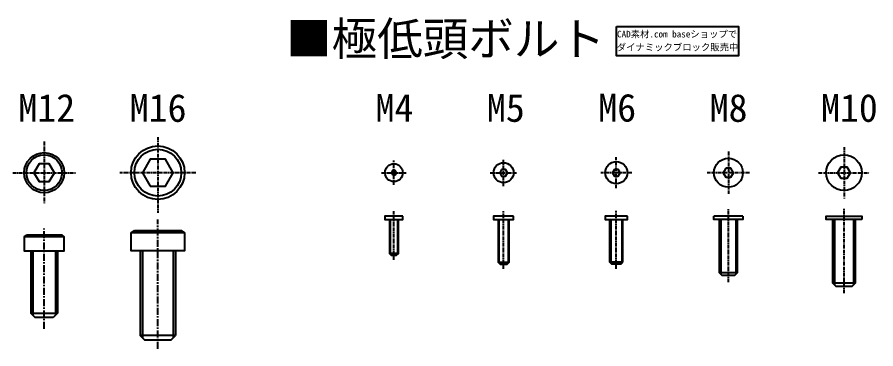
# Model space of a CAD drawing. Header units: millimetres. Extents: x 233 to 3318, y 47 to 2014.
# Drawn here: x 1323.7 to 1709.2, y 1071.1 to 1219.8 of the extents above; entities that cross this region are included whole.
import ezdxf
from ezdxf.enums import TextEntityAlignment as Align

# ---------------------------------------------------------------- set-up
doc = ezdxf.new("R2010")
doc.units = ezdxf.units.MM
doc.linetypes.add('CENTER', pattern=[50.8, 31.75, -6.35, 6.35, -6.35])
doc.styles.add('ＭＳ ゴシック', font='MS Gothic.ttf')

msp = doc.modelspace()

# ---------------------------------------------------------------- linework, layer by layer
for points in [[(1592.82, 1215.63), (1647.59, 1215.63), (1647.59, 1202.49), (1592.82, 1202.49)], [(1331.23, 1150.06), (1333.54, 1146.06), (1338.16, 1146.06), (1340.47, 1150.06), (1338.16, 1154.06), (1333.54, 1154.06)], [(1383.41, 1144.06), (1390.34, 1144.06), (1393.8, 1150.06), (1390.34, 1156.06), (1383.41, 1156.06), (1379.94, 1150.06)], [(1492.28, 1149.06), (1493.44, 1149.06), (1494.02, 1150.06), (1493.44, 1151.06), (1492.28, 1151.06), (1491.71, 1150.06)], [(1541.24, 1151.56), (1540.37, 1150.06), (1541.24, 1148.56), (1542.97, 1148.56), (1543.83, 1150.06), (1542.97, 1151.56)], [(1591.86, 1151.56), (1590.99, 1150.06), (1591.86, 1148.56), (1593.59, 1148.56), (1594.45, 1150.06), (1593.59, 1151.56)], [(1641.87, 1152.06), (1640.72, 1150.06), (1641.87, 1148.06), (1644.18, 1148.06), (1645.34, 1150.06), (1644.18, 1152.06)], [(1693.51, 1147.56), (1696.4, 1147.56), (1697.84, 1150.06), (1696.4, 1152.56), (1693.51, 1152.56), (1692.07, 1150.06)], [(1496.86, 1130.51), (1488.86, 1130.51), (1488.86, 1129.01), (1496.86, 1129.01)], [(1546.6, 1130.51), (1537.6, 1130.51), (1537.6, 1129.01), (1546.6, 1129.01)], [(1597.72, 1130.51), (1587.72, 1130.51), (1587.72, 1129.01), (1597.72, 1129.01)], [(1702.96, 1129.01), (1686.96, 1129.01), (1686.96, 1130.51), (1702.96, 1130.51)], [(1376.37, 1124.06), (1397.37, 1124.06), (1398.87, 1123.06), (1398.87, 1115.06), (1374.87, 1115.06), (1374.87, 1123.06)], [(1326.85, 1121.36), (1326.85, 1115.06), (1344.85, 1115.06), (1344.85, 1121.36)], [(1339.85, 1085.06), (1331.85, 1085.06), (1329.85, 1087.06), (1341.85, 1087.06)], [(1394.87, 1077.06), (1378.87, 1077.06), (1380.87, 1075.06), (1392.87, 1075.06)]]:
    msp.add_lwpolyline(points, close=True)
at = {"linetype": 'CENTER', "ltscale": 0.05}
for points in [[(1386.87, 1166.06), (1386.87, 1132.06)], [(1335.85, 1164.06), (1335.85, 1136.06)], [(1694.96, 1161.56), (1694.96, 1138.56)], [(1592.72, 1143.06), (1592.72, 1157.06)], [(1643.03, 1159.56), (1643.03, 1140.56)], [(1492.86, 1144.56), (1492.86, 1155.56)], [(1542.1, 1144.06), (1542.1, 1156.06)], [(1321.85, 1150.06), (1349.85, 1150.06)], [(1403.87, 1150.06), (1369.87, 1150.06)], [(1487.36, 1150.06), (1498.36, 1150.06)], [(1536.1, 1150.06), (1548.1, 1150.06)], [(1599.72, 1150.06), (1585.72, 1150.06)], [(1652.53, 1150.06), (1633.53, 1150.06)], [(1683.46, 1150.06), (1706.46, 1150.06)], [(1643.03, 1101.01), (1643.03, 1134.01)], [(1694.96, 1096.01), (1694.96, 1134.11)], [(1492.86, 1111.01), (1492.86, 1132.81)], [(1542.1, 1107.01), (1542.1, 1132.81)], [(1592.72, 1107.01), (1592.72, 1132.91)]]:
    msp.add_lwpolyline(points, dxfattribs=at)
for points in [[(1649.53, 1130.51), (1636.53, 1130.51)], [(1649.53, 1130.51), (1649.53, 1129.01), (1636.53, 1129.01), (1636.53, 1130.51)], [(1490.86, 1129.01), (1490.86, 1113.81), (1491.66, 1113.01), (1494.06, 1113.01), (1494.86, 1113.81), (1494.86, 1129.01)], [(1491.24, 1129.01), (1491.24, 1113.43)], [(1494.48, 1129.01), (1494.48, 1113.43)], [(1539.6, 1129.01), (1539.6, 1109.91), (1544.6, 1109.91), (1544.6, 1129.01)], [(1540.03, 1129.01), (1540.03, 1109.47)], [(1544.17, 1129.01), (1544.17, 1109.47)], [(1589.72, 1129.01), (1589.72, 1110.01), (1595.72, 1110.01), (1595.72, 1129.01)], [(1590.26, 1129.01), (1590.26, 1109.47)], [(1595.18, 1129.01), (1595.18, 1109.47)], [(1647.03, 1129.01), (1647.03, 1105.21), (1645.83, 1104.01), (1640.23, 1104.01), (1639.03, 1105.21), (1639.03, 1129.01)], [(1639.71, 1129.01), (1639.71, 1104.53)], [(1646.35, 1129.01), (1646.35, 1104.53)], [(1699.96, 1129.01), (1699.96, 1100.51), (1689.96, 1100.51), (1689.96, 1129.01)], [(1690.77, 1099.7), (1690.77, 1129.01)], [(1699.14, 1129.01), (1699.14, 1099.7)], [(1326.85, 1121.36), (1327.85, 1122.06)], [(1343.85, 1122.06), (1327.85, 1122.06)], [(1344.85, 1121.36), (1343.85, 1122.06)], [(1398.87, 1123.06), (1374.87, 1123.06)], [(1329.85, 1115.06), (1329.85, 1087.06)], [(1330.82, 1115.06), (1330.82, 1086.08)], [(1340.87, 1115.06), (1340.87, 1086.08)], [(1341.85, 1115.06), (1341.85, 1087.06)], [(1378.87, 1115.06), (1378.87, 1077.06)], [(1379.95, 1115.06), (1379.95, 1075.97)], [(1393.79, 1115.06), (1393.79, 1075.97)], [(1394.87, 1115.06), (1394.87, 1077.06)], [(1494.86, 1113.81), (1490.86, 1113.81)], [(1539.6, 1109.91), (1540.5, 1109.01), (1543.7, 1109.01), (1544.6, 1109.91)], [(1595.72, 1110.01), (1594.72, 1109.01), (1590.72, 1109.01), (1589.72, 1110.01)], [(1647.03, 1105.21), (1639.03, 1105.21)], [(1699.96, 1100.51), (1698.46, 1099.01), (1691.46, 1099.01), (1689.96, 1100.51)]]:
    msp.add_lwpolyline(points)
at = {"linetype": 'CENTER', "ltscale": 0.1}
for points in [[(1386.87, 1071.06), (1386.87, 1129.06)], [(1335.85, 1080.06), (1335.85, 1125.06)]]:
    msp.add_lwpolyline(points, dxfattribs=at)
for centre, radius in [((1386.87, 1150.06), 12), ((1386.87, 1150.06), 10.5), ((1335.85, 1150.06), 9), ((1335.85, 1150.06), 8), ((1643.03, 1150.06), 6.5), ((1694.96, 1150.06), 8), ((1492.86, 1150.06), 4), ((1542.1, 1150.06), 4.5), ((1592.72, 1150.06), 5)]:
    msp.add_circle(centre, radius)

# ---------------------------------------------------------------- texts
at = {"style": 'ＭＳ ゴシック'}
for s, p in [('CAD素材.com baseショップで', (1620.01, 1212.33)), ('ダイナミックブロック販売中', (1620.22, 1206.47))]:
    msp.add_text(s, height=3, dxfattribs=at).set_placement(p, align=Align.MIDDLE)
at = {"attachment_point": 1, "style": 'ＭＳ ゴシック'}
for s, insert, char_height in [('■極低頭ボルト', (1444.43, 1217.64), 15), ('M12', (1324.25, 1185.38), 12.5), ('M16', (1374.25, 1185.38), 12.5), ('M4', (1484.62, 1185.38), 12.5), ('M5', (1534.62, 1185.38), 12.5), ('M6', (1584.62, 1185.48), 12.5), ('M8', (1634.62, 1185.38), 12.5), ('M10', (1684.62, 1185.38), 12.5)]:
    msp.add_mtext(s, dxfattribs=dict(at, insert=insert, char_height=char_height))

doc.saveas('drawing.dxf')
